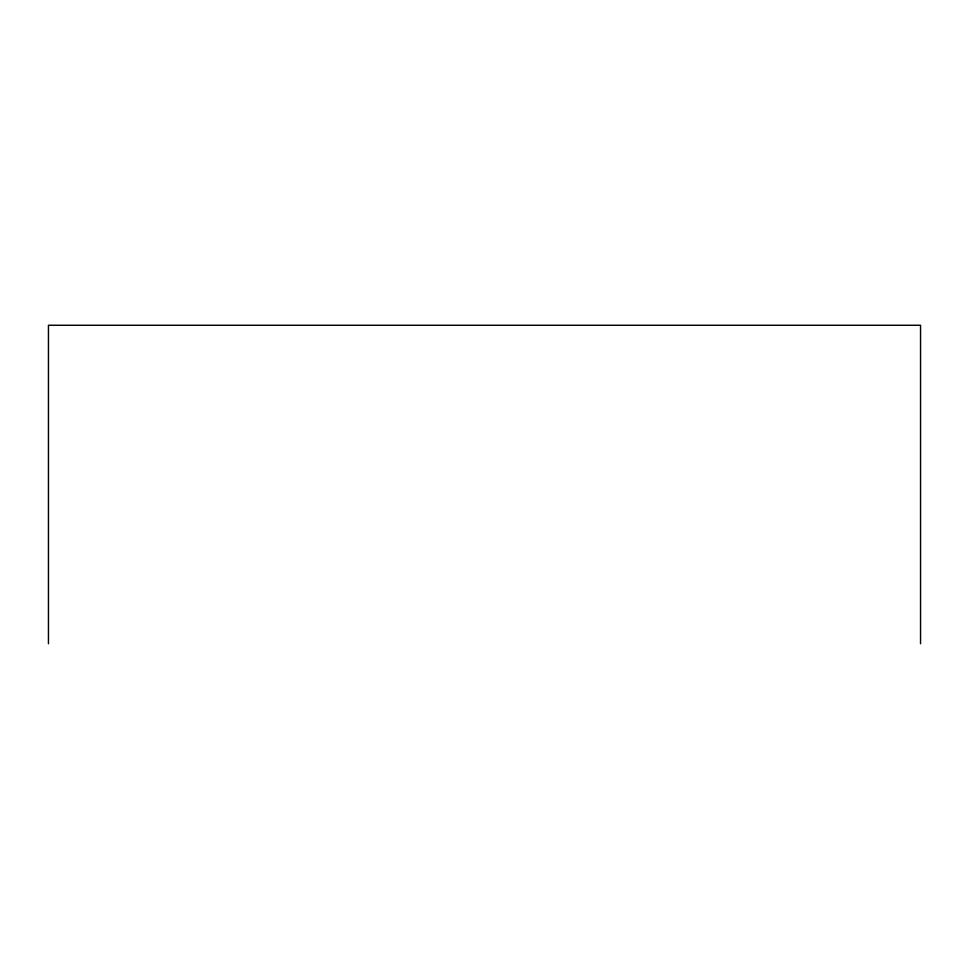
<?xml version="1.0" encoding="UTF-8"?>
<svg xmlns="http://www.w3.org/2000/svg" width="969" height="969" viewBox="0 0 969 969"><rect width="100%" height="100%" fill="white"/><g stroke="black" fill="none" stroke-linecap="round" stroke-linejoin="round"><path stroke-width="1.45" d="M920.55 643.743L920.55 325.257L48.45 325.257L48.45 643.743"/></g></svg>
